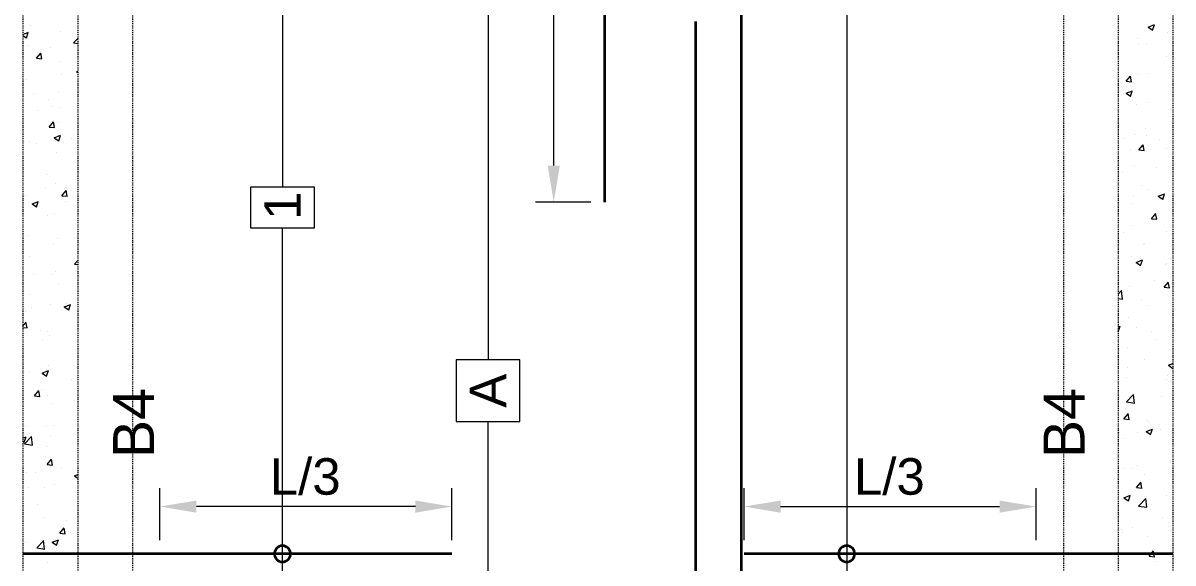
# Model space of a CAD drawing. Extents: x 52891 to 66536, y -48165 to -44533.
# Drawn here: x 65331.4 to 65457.4, y -44887.4 to -44828.3 of the extents above; entities that cross this region are included whole.
import ezdxf

# ---------------------------------------------------------------- set-up
doc = ezdxf.new("R2010")
doc.units = 0
doc.header["$MEASUREMENT"] = 0
doc.linetypes.add('DASHED2', pattern=[9.525, 6.35, -3.175])
doc.linetypes.add('HDR', pattern=[0.36, 0.1, -0.075, 0.11, -0.075])
for name, color, linetype, lineweight in [('beam', 20, 'DASHED2', 13), ('DIM', 8, 'Continuous', 13), ('HA', 250, 'Continuous', 15), ('ROD', 1, 'Continuous', 35), ('TEXT 01', 7, 'Continuous', 13), ('WIN', 4, 'Continuous', 13)]:
    doc.layers.add(name, color=color, linetype=linetype, lineweight=lineweight)
doc.styles.add('1-8', font='arial.ttf')
doc.styles.add('Arial', font='arial.ttf')
doc.styles.add('DEA', font='arial.ttf')

msp = doc.modelspace()

# ---------------------------------------------------------------- linework, layer by layer
at = {"layer": 'beam', "linetype": 'HDR', "lineweight": 20, "ltscale": 0.1}
for p, q in [((65331.37, -44776.67, -0.49), (65331.37, -45003.4, -0.49)), ((65343.37, -44776.67, -0.49), (65343.37, -44999.4, -0.49)), ((65445.37, -44776.67, -0.49), (65445.37, -44999.4, -0.49)), ((65457.37, -44776.67, -0.49), (65457.37, -45003.4, -0.49))]:
    msp.add_line(p, q, dxfattribs=at)
at = {"layer": 'DIM', "color": 253, "linetype": 'Continuous', "lineweight": 9}
for p, q in [((65359.8, -44772.17, -2.44), (65359.8, -44846.26, -2.44)), ((65382.32, -44772.17, -2.44), (65382.32, -44865.19, -2.44)), ((65421.62, -44772.17, -2.44), (65421.62, -44918.14, -2.44)), ((65363.31, -44846.26, -2.44), (65356.29, -44846.26, -2.44)), ((65356.29, -44846.26, -2.44), (65356.29, -44850.73, -2.44)), ((65363.31, -44850.73, -2.44), (65363.31, -44846.26, -2.44)), ((65356.29, -44850.73, -2.44), (65363.31, -44850.73, -2.44)), ((65359.8, -45002.9, -2.44), (65359.8, -44850.73, -2.44)), ((65385.82, -44865.19, -2.44), (65378.82, -44865.19, -2.44)), ((65378.82, -44865.19, -2.44), (65378.82, -44871.94, -2.44)), ((65385.82, -44871.94, -2.44), (65385.82, -44865.19, -2.44)), ((65378.82, -44871.94, -2.44), (65385.82, -44871.94, -2.44)), ((65382.32, -45002.9, -2.44), (65382.32, -44871.94, -2.44))]:
    msp.add_line(p, q, dxfattribs=at)
at = {"layer": 'DIM', "color": 252, "lineweight": 9}
for p, q in [((65389.52, -44843.91, -2.44), (65389.52, -44772.67, -2.44)), ((65393.57, -44847.91, -2.44), (65387.52, -44847.91, -2.44)), ((65346.37, -44884.94, -2.44), (65346.37, -44879.26, -2.44)), ((65378.37, -44884.94, -2.44), (65378.37, -44879.26, -2.44)), ((65410.37, -44884.94, -2.44), (65410.37, -44879.26, -2.44)), ((65442.37, -44884.94, -2.44), (65442.37, -44879.26, -2.44)), ((65374.37, -44881.26, -2.44), (65350.37, -44881.26, -2.44)), ((65414.37, -44881.26, -2.44), (65438.37, -44881.26, -2.44))]:
    msp.add_line(p, q, dxfattribs=at)
at = {"layer": 'DIM', "color": 252}
for points in [[(65388.86, -44843.91, -2.44), (65390.19, -44843.91, -2.44), (65389.52, -44847.91, -2.44)], [(65350.37, -44880.6, -2.44), (65350.37, -44881.93, -2.44), (65346.37, -44881.26, -2.44)], [(65374.37, -44880.6, -2.44), (65374.37, -44881.93, -2.44), (65378.37, -44881.26, -2.44)], [(65414.37, -44880.6, -2.44), (65414.37, -44881.93, -2.44), (65410.37, -44881.26, -2.44)], [(65438.37, -44880.6, -2.44), (65438.37, -44881.93, -2.44), (65442.37, -44881.26, -2.44)]]:
    msp.add_solid(points, dxfattribs=at)
at = {"layer": 'HA', "ltscale": 0.1}
for p, q in [((65331.37, -44829.53, -0.49), (65331.96, -44829.3, -0.49)), ((65331.74, -44829.91, -0.49), (65331.94, -44829.31, -0.49)), ((65332.14, -44828.54, -0.49), (65332.14, -44828.54, -0.49)), ((65335.53, -44829.19, -0.49), (65335.53, -44829.19, -0.49)), ((65454.66, -44828.73, -0.49), (65455.36, -44828.46, -0.49)), ((65454.66, -44828.73, -0.49), (65455.16, -44829.06, -0.49)), ((65455.14, -44829.07, -0.49), (65455.35, -44828.47, -0.49)), ((65456.73, -44829.35, -0.49), (65456.73, -44829.35, -0.49)), ((65331.37, -44829.65, -0.49), (65331.75, -44829.91, -0.49)), ((65331.96, -44830.76, -0.49), (65331.96, -44830.76, -0.49)), ((65336.91, -44830.46, -0.49), (65337.37, -44829.98, -0.49)), ((65336.91, -44830.46, -0.49), (65337.37, -44830.53, -0.49)), ((65453.5, -44829.94, -0.49), (65453.5, -44829.94, -0.49)), ((65453.63, -44830.54, -0.49), (65453.63, -44830.54, -0.49)), ((65454.51, -44830.58, -0.49), (65454.51, -44830.58, -0.49)), ((65332.86, -44832.15, -0.49), (65333.34, -44831.58, -0.49)), ((65333.44, -44832.21, -0.49), (65333.33, -44831.59, -0.49)), ((65334.42, -44830.92, -0.49), (65334.42, -44830.92, -0.49)), ((65456.62, -44831.92, -0.49), (65456.62, -44831.92, -0.49)), ((65332.86, -44832.15, -0.49), (65333.45, -44832.21, -0.49)), ((65335.41, -44832.52, -0.49), (65335.41, -44832.52, -0.49)), ((65457.18, -44833.06, -0.49), (65457.18, -44833.06, -0.49)), ((65331.73, -44834.51, -0.49), (65331.73, -44834.51, -0.49)), ((65335.64, -44833.88, -0.49), (65335.64, -44833.88, -0.49)), ((65337.23, -44833.6, -0.49), (65337.37, -44833.54, -0.49)), ((65337.23, -44833.6, -0.49), (65337.37, -44833.69, -0.49)), ((65452.23, -44834.67, -0.49), (65452.71, -44834.1, -0.49)), ((65452.81, -44834.73, -0.49), (65452.7, -44834.11, -0.49)), ((65453.51, -44833.87, -0.49), (65453.51, -44833.87, -0.49)), ((65454.72, -44833.85, -0.49), (65454.72, -44833.85, -0.49)), ((65452.23, -44834.67, -0.49), (65452.83, -44834.72, -0.49)), ((65452.23, -44835.98, -0.49), (65452.93, -44835.71, -0.49)), ((65452.52, -44835.66, -0.49), (65452.52, -44835.66, -0.49)), ((65452.71, -44836.32, -0.49), (65452.91, -44835.72, -0.49)), ((65332.47, -44836.03, -0.49), (65332.47, -44836.03, -0.49)), ((65334.12, -44836.71, -0.49), (65334.12, -44836.71, -0.49)), ((65335.29, -44835.85, -0.49), (65335.29, -44835.85, -0.49)), ((65452.23, -44835.98, -0.49), (65452.72, -44836.31, -0.49)), ((65454.55, -44837, -0.49), (65454.55, -44837, -0.49)), ((65457.06, -44836.67, -0.49), (65457.06, -44836.67, -0.49)), ((65333.01, -44837.82, -0.49), (65333.01, -44837.82, -0.49)), ((65334.58, -44837.38, -0.49), (65334.58, -44837.38, -0.49)), ((65335.52, -44837.49, -0.49), (65335.52, -44837.49, -0.49)), ((65453.38, -44837.19, -0.49), (65453.38, -44837.19, -0.49)), ((65334.24, -44839.68, -0.49), (65334.73, -44839.1, -0.49)), ((65334.83, -44839.74, -0.49), (65334.71, -44839.11, -0.49)), ((65335.16, -44839.18, -0.49), (65335.16, -44839.18, -0.49)), ((65334.24, -44839.68, -0.49), (65334.84, -44839.73, -0.49)), ((65334.79, -44840.85, -0.49), (65335.49, -44840.58, -0.49)), ((65334.79, -44840.85, -0.49), (65335.29, -44841.18, -0.49)), ((65335.28, -44841.19, -0.49), (65335.48, -44840.59, -0.49)), ((65453.26, -44840.52, -0.49), (65453.26, -44840.52, -0.49)), ((65454.31, -44839.82, -0.49), (65454.31, -44839.82, -0.49)), ((65454.43, -44840.62, -0.49), (65454.43, -44840.62, -0.49)), ((65332.11, -44841.21, -0.49), (65332.11, -44841.21, -0.49)), ((65332.89, -44841.44, -0.49), (65332.89, -44841.44, -0.49)), ((65335.82, -44841.34, -0.49), (65335.82, -44841.34, -0.49)), ((65336.67, -44840.94, -0.49), (65336.67, -44840.94, -0.49)), ((65451.92, -44840.95, -0.49), (65451.92, -44840.95, -0.49)), ((65452.68, -44842.11, -0.49), (65452.68, -44842.11, -0.49)), ((65453.62, -44842.19, -0.49), (65454.1, -44841.62, -0.49)), ((65454.2, -44842.25, -0.49), (65454.09, -44841.63, -0.49)), ((65455.91, -44841, -0.49), (65455.91, -44841, -0.49)), ((65456.7, -44842.01, -0.49), (65456.7, -44842.01, -0.49)), ((65335.04, -44842.51, -0.49), (65335.04, -44842.51, -0.49)), ((65453.62, -44842.19, -0.49), (65454.22, -44842.25, -0.49)), ((65451.8, -44844.56, -0.49), (65451.8, -44844.56, -0.49)), ((65453.14, -44843.85, -0.49), (65453.14, -44843.85, -0.49)), ((65455.58, -44844.06, -0.49), (65455.58, -44844.06, -0.49)), ((65334.04, -44844.88, -0.49), (65334.04, -44844.88, -0.49)), ((65334.92, -44845.84, -0.49), (65334.92, -44845.84, -0.49)), ((65331.7, -44847.17, -0.49), (65331.7, -44847.17, -0.49)), ((65333.87, -44846.45, -0.49), (65333.87, -44846.45, -0.49)), ((65335.63, -44847.2, -0.49), (65336.11, -44846.62, -0.49)), ((65336.22, -44847.26, -0.49), (65336.1, -44846.63, -0.49)), ((65453.92, -44846.08, -0.49), (65453.92, -44846.08, -0.49)), ((65454.69, -44846.51, -0.49), (65454.69, -44846.51, -0.49)), ((65455.76, -44847.25, -0.49), (65456.46, -44846.99, -0.49)), ((65456.25, -44847.6, -0.49), (65456.45, -44847, -0.49)), ((65332.36, -44848.1, -0.49), (65333.06, -44847.83, -0.49)), ((65332.36, -44848.1, -0.49), (65332.86, -44848.43, -0.49)), ((65332.84, -44848.44, -0.49), (65333.05, -44847.84, -0.49)), ((65335.63, -44847.2, -0.49), (65336.23, -44847.25, -0.49)), ((65335.98, -44847.8, -0.49), (65335.98, -44847.8, -0.49)), ((65452.95, -44848.01, -0.49), (65452.95, -44848.01, -0.49)), ((65453.02, -44847.18, -0.49), (65453.02, -44847.18, -0.49)), ((65455.76, -44847.25, -0.49), (65456.26, -44847.59, -0.49)), ((65331.41, -44848.83, -0.49), (65331.41, -44848.83, -0.49)), ((65334.09, -44849.37, -0.49), (65334.09, -44849.37, -0.49)), ((65334.8, -44849.16, -0.49), (65334.8, -44849.16, -0.49)), ((65455.01, -44849.72, -0.49), (65455.49, -44849.14, -0.49)), ((65455.59, -44849.78, -0.49), (65455.47, -44849.15, -0.49)), ((65452.9, -44850.51, -0.49), (65452.9, -44850.51, -0.49)), ((65455.01, -44849.72, -0.49), (65455.6, -44849.77, -0.49)), ((65331.89, -44851.53, -0.49), (65331.89, -44851.53, -0.49)), ((65335.1, -44851.94, -0.49), (65335.1, -44851.94, -0.49)), ((65337.22, -44851.76, -0.49), (65337.22, -44851.76, -0.49)), ((65451.98, -44851.19, -0.49), (65451.98, -44851.19, -0.49)), ((65456.64, -44851.12, -0.49), (65456.64, -44851.12, -0.49)), ((65457.32, -44851.41, -0.49), (65457.32, -44851.41, -0.49)), ((65334.68, -44852.49, -0.49), (65334.68, -44852.49, -0.49)), ((65454.09, -44852.53, -0.49), (65454.09, -44852.53, -0.49)), ((65454.28, -44852.48, -0.49), (65454.28, -44852.48, -0.49)), ((65332.08, -44853.87, -0.49), (65332.08, -44853.87, -0.49)), ((65337.02, -44854.72, -0.49), (65337.37, -44854.3, -0.49)), ((65337.02, -44854.72, -0.49), (65337.37, -44854.75, -0.49)), ((65452.78, -44853.84, -0.49), (65452.78, -44853.84, -0.49)), ((65453.33, -44854.51, -0.49), (65454.03, -44854.24, -0.49)), ((65453.33, -44854.51, -0.49), (65453.83, -44854.84, -0.49)), ((65453.81, -44854.85, -0.49), (65454.02, -44854.25, -0.49)), ((65456.51, -44854.73, -0.49), (65456.51, -44854.73, -0.49)), ((65456.67, -44854.67, -0.49), (65456.67, -44854.67, -0.49)), ((65332.47, -44855.88, -0.49), (65332.47, -44855.88, -0.49)), ((65334.56, -44855.82, -0.49), (65334.56, -44855.82, -0.49)), ((65334.97, -44855.55, -0.49), (65334.97, -44855.55, -0.49)), ((65454.01, -44855.06, -0.49), (65454.01, -44855.06, -0.49)), ((65335.28, -44856.87, -0.49), (65335.28, -44856.87, -0.49)), ((65452.65, -44857.17, -0.49), (65452.65, -44857.17, -0.49)), ((65455.33, -44856.5, -0.49), (65455.33, -44856.5, -0.49)), ((65456.39, -44857.24, -0.49), (65456.88, -44856.66, -0.49)), ((65456.39, -44857.24, -0.49), (65456.99, -44857.29, -0.49)), ((65456.98, -44857.3, -0.49), (65456.86, -44856.67, -0.49)), ((65332.05, -44857.99, -0.49), (65332.05, -44857.99, -0.49)), ((65451.37, -44857.98, -0.49), (65451.74, -44857.6, -0.49)), ((65451.37, -44858.47, -0.49), (65451.85, -44858.55, -0.49)), ((65451.84, -44858.55, -0.49), (65451.72, -44857.6, -0.49)), ((65332.34, -44859.5, -0.49), (65332.34, -44859.5, -0.49)), ((65334.43, -44859.15, -0.49), (65334.43, -44859.15, -0.49)), ((65335.9, -44859.38, -0.49), (65336.6, -44859.11, -0.49)), ((65335.9, -44859.38, -0.49), (65336.39, -44859.71, -0.49)), ((65336.13, -44859, -0.49), (65336.13, -44859, -0.49)), ((65336.38, -44859.72, -0.49), (65336.58, -44859.12, -0.49)), ((65451.38, -44859.01, -0.49), (65451.38, -44859.01, -0.49)), ((65453.88, -44858.68, -0.49), (65453.88, -44858.68, -0.49)), ((65454.66, -44859.18, -0.49), (65454.66, -44859.18, -0.49)), ((65331.37, -44861.45, -0.49), (65331.72, -44861.04, -0.49)), ((65331.67, -44859.84, -0.49), (65331.67, -44859.84, -0.49)), ((65452.53, -44860.5, -0.49), (65452.53, -44860.5, -0.49)), ((65331.37, -44861.63, -0.49), (65331.83, -44861.67, -0.49)), ((65331.82, -44861.67, -0.49), (65331.7, -44861.05, -0.49)), ((65333.29, -44861.95, -0.49), (65333.29, -44861.95, -0.49)), ((65334.06, -44862.03, -0.49), (65334.06, -44862.03, -0.49)), ((65451.37, -44861.58, -0.49), (65451.6, -44861.49, -0.49)), ((65451.37, -44862.08, -0.49), (65451.39, -44862.09, -0.49)), ((65451.38, -44862.1, -0.49), (65451.58, -44861.5, -0.49)), ((65453.38, -44861.61, -0.49), (65453.38, -44861.61, -0.49)), ((65455.04, -44862.12, -0.49), (65455.04, -44862.12, -0.49)), ((65333.5, -44862.94, -0.49), (65333.5, -44862.94, -0.49)), ((65334.31, -44862.48, -0.49), (65334.31, -44862.48, -0.49)), ((65455.49, -44862.95, -0.49), (65455.49, -44862.95, -0.49)), ((65452.41, -44863.83, -0.49), (65452.41, -44863.83, -0.49)), ((65334.19, -44865.81, -0.49), (65334.19, -44865.81, -0.49)), ((65337.18, -44866.05, -0.49), (65337.18, -44866.05, -0.49)), ((65452.4, -44866.07, -0.49), (65452.4, -44866.07, -0.49)), ((65454.25, -44865.14, -0.49), (65454.25, -44865.14, -0.49)), ((65456.87, -44865.78, -0.49), (65457.37, -44865.59, -0.49)), ((65456.87, -44865.78, -0.49), (65457.36, -44866.12, -0.49)), ((65457.35, -44866.13, -0.49), (65457.37, -44866.06, -0.49)), ((65332.05, -44866.53, -0.49), (65332.05, -44866.53, -0.49)), ((65333.46, -44866.63, -0.49), (65334.16, -44866.36, -0.49)), ((65333.46, -44866.63, -0.49), (65333.96, -44866.96, -0.49)), ((65333.95, -44866.97, -0.49), (65334.15, -44866.37, -0.49)), ((65336.68, -44867.29, -0.49), (65336.68, -44867.29, -0.49)), ((65451.39, -44866.69, -0.49), (65451.39, -44866.69, -0.49)), ((65452.29, -44867.15, -0.49), (65452.29, -44867.15, -0.49)), ((65456.64, -44867.34, -0.49), (65456.64, -44867.34, -0.49)), ((65456.73, -44866.92, -0.49), (65456.73, -44866.92, -0.49)), ((65332.62, -44869.14, -0.49), (65333.1, -44868.56, -0.49)), ((65333.21, -44869.2, -0.49), (65333.09, -44868.57, -0.49)), ((65333.45, -44868.41, -0.49), (65333.45, -44868.41, -0.49)), ((65332.62, -44869.14, -0.49), (65333.22, -44869.19, -0.49)), ((65334.07, -44869.14, -0.49), (65334.07, -44869.14, -0.49)), ((65337.05, -44869.67, -0.49), (65337.05, -44869.67, -0.49)), ((65452.29, -44869.8, -0.49), (65453.06, -44868.99, -0.49)), ((65452.29, -44869.8, -0.49), (65453.18, -44869.94, -0.49)), ((65453.16, -44869.95, -0.49), (65453.05, -44869, -0.49)), ((65456.09, -44869.18, -0.49), (65456.09, -44869.18, -0.49)), ((65457.36, -44869.73, -0.49), (65457.36, -44869.73, -0.49)), ((65334.55, -44870, -0.49), (65334.55, -44870, -0.49)), ((65452, -44871.65, -0.49), (65452.48, -44871.08, -0.49)), ((65452.17, -44870.48, -0.49), (65452.17, -44870.48, -0.49)), ((65452.58, -44871.72, -0.49), (65452.46, -44871.09, -0.49)), ((65334.69, -44872.37, -0.49), (65334.69, -44872.37, -0.49)), ((65452, -44871.65, -0.49), (65452.59, -44871.71, -0.49)), ((65454.63, -44871.84, -0.49), (65454.63, -44871.84, -0.49)), ((65454.78, -44872.03, -0.49), (65454.78, -44872.03, -0.49)), ((65331.37, -44873.75, -0.49), (65331.73, -44873.61, -0.49)), ((65331.51, -44874.22, -0.49), (65331.72, -44873.62, -0.49)), ((65331.54, -44874.39, -0.49), (65332.32, -44873.58, -0.49)), ((65331.64, -44872.5, -0.49), (65331.64, -44872.5, -0.49)), ((65332.42, -44874.53, -0.49), (65332.31, -44873.58, -0.49)), ((65333.95, -44872.47, -0.49), (65333.95, -44872.47, -0.49)), ((65334.42, -44873.61, -0.49), (65334.42, -44873.61, -0.49)), ((65451.55, -44873.14, -0.49), (65451.55, -44873.14, -0.49)), ((65453.46, -44873.12, -0.49), (65453.46, -44873.12, -0.49)), ((65454.43, -44873.04, -0.49), (65455.13, -44872.77, -0.49)), ((65454.43, -44873.04, -0.49), (65454.93, -44873.37, -0.49)), ((65454.92, -44873.38, -0.49), (65455.12, -44872.78, -0.49)), ((65455.96, -44872.79, -0.49), (65455.96, -44872.79, -0.49)), ((65456.89, -44873.37, -0.49), (65456.89, -44873.37, -0.49)), ((65457.24, -44873.06, -0.49), (65457.24, -44873.06, -0.49)), ((65331.37, -44874.11, -0.49), (65331.53, -44874.22, -0.49)), ((65331.54, -44874.39, -0.49), (65332.43, -44874.53, -0.49)), ((65331.92, -44873.94, -0.49), (65331.92, -44873.94, -0.49)), ((65334.04, -44874.7, -0.49), (65334.04, -44874.7, -0.49)), ((65452.05, -44873.81, -0.49), (65452.05, -44873.81, -0.49)), ((65333.83, -44875.8, -0.49), (65333.83, -44875.8, -0.49)), ((65334.01, -44876.66, -0.49), (65334.49, -44876.08, -0.49)), ((65334.59, -44876.72, -0.49), (65334.48, -44876.09, -0.49)), ((65334.01, -44876.66, -0.49), (65334.61, -44876.71, -0.49)), ((65335.58, -44877.06, -0.49), (65335.58, -44877.06, -0.49)), ((65451.92, -44877.14, -0.49), (65451.92, -44877.14, -0.49)), ((65452.79, -44877.11, -0.49), (65452.79, -44877.11, -0.49)), ((65453.33, -44876.74, -0.49), (65453.33, -44876.74, -0.49)), ((65457.12, -44876.24, -0.49), (65457.12, -44876.24, -0.49)), ((65457.12, -44876.39, -0.49), (65457.12, -44876.39, -0.49)), ((65331.79, -44877.56, -0.49), (65331.79, -44877.56, -0.49)), ((65332.74, -44877.48, -0.49), (65332.74, -44877.48, -0.49)), ((65337, -44877.91, -0.49), (65337.37, -44877.76, -0.49)), ((65337, -44877.91, -0.49), (65337.37, -44878.16, -0.49)), ((65453.38, -44879.18, -0.49), (65453.87, -44878.6, -0.49)), ((65453.97, -44879.24, -0.49), (65453.85, -44878.61, -0.49)), ((65454.22, -44877.8, -0.49), (65454.22, -44877.8, -0.49)), ((65332.02, -44879.2, -0.49), (65332.02, -44879.2, -0.49)), ((65333.7, -44879.12, -0.49), (65333.7, -44879.12, -0.49)), ((65334.85, -44878.83, -0.49), (65334.85, -44878.83, -0.49)), ((65453.38, -44879.18, -0.49), (65453.98, -44879.23, -0.49)), ((65457, -44879.72, -0.49), (65457, -44879.72, -0.49)), ((65332.95, -44881, -0.49), (65332.95, -44881, -0.49)), ((65451.8, -44880.47, -0.49), (65451.8, -44880.47, -0.49)), ((65452, -44880.29, -0.49), (65452.7, -44880.02, -0.49)), ((65452, -44880.29, -0.49), (65452.5, -44880.62, -0.49)), ((65452.48, -44880.63, -0.49), (65452.69, -44880.03, -0.49)), ((65453.61, -44881.2, -0.49), (65454.39, -44880.39, -0.49)), ((65454.49, -44881.34, -0.49), (65454.38, -44880.39, -0.49)), ((65454.49, -44880.18, -0.49), (65454.49, -44880.18, -0.49)), ((65456.61, -44880, -0.49), (65456.61, -44880, -0.49)), ((65333.58, -44882.45, -0.49), (65333.58, -44882.45, -0.49)), ((65453.61, -44881.2, -0.49), (65454.5, -44881.34, -0.49)), ((65456.18, -44882.44, -0.49), (65456.18, -44882.44, -0.49)), ((65335.4, -44884.18, -0.49), (65335.88, -44883.6, -0.49)), ((65335.98, -44884.24, -0.49), (65335.87, -44883.61, -0.49)), ((65336.09, -44882.79, -0.49), (65336.09, -44882.79, -0.49)), ((65452.95, -44883.56, -0.49), (65452.95, -44883.56, -0.49)), ((65456.88, -44883.05, -0.49), (65456.88, -44883.05, -0.49)), ((65332.87, -44885.79, -0.49), (65333.65, -44884.97, -0.49)), ((65333.74, -44885.93, -0.49), (65333.63, -44884.98, -0.49)), ((65334.57, -44885.16, -0.49), (65335.27, -44884.89, -0.49)), ((65335.05, -44885.5, -0.49), (65335.25, -44884.9, -0.49)), ((65335.4, -44884.18, -0.49), (65335.99, -44884.23, -0.49)), ((65336.63, -44884.12, -0.49), (65336.63, -44884.12, -0.49)), ((65451.68, -44883.8, -0.49), (65451.68, -44883.8, -0.49)), ((65451.86, -44884.13, -0.49), (65451.86, -44884.13, -0.49)), ((65454.6, -44884.5, -0.49), (65454.6, -44884.5, -0.49)), ((65331.61, -44885.16, -0.49), (65331.61, -44885.16, -0.49)), ((65332.87, -44885.79, -0.49), (65333.76, -44885.92, -0.49)), ((65333.46, -44885.78, -0.49), (65333.46, -44885.78, -0.49)), ((65334.57, -44885.16, -0.49), (65335.06, -44885.49, -0.49)), ((65454.77, -44886.7, -0.49), (65455.25, -44886.12, -0.49)), ((65455.35, -44886.76, -0.49), (65455.24, -44886.13, -0.49)), ((65334.01, -44887.36, -0.49), (65334.01, -44887.36, -0.49)), ((65451.56, -44887.13, -0.49), (65451.56, -44887.13, -0.49)), ((65454.77, -44886.7, -0.49), (65455.37, -44886.75, -0.49)), ((65455.54, -44887.24, -0.49), (65455.54, -44887.24, -0.49)), ((65456.75, -44886.38, -0.49), (65456.75, -44886.38, -0.49))]:
    msp.add_line(p, q, dxfattribs=at)
at = {"layer": 'ROD', "ltscale": 2}
for p, q in [((65395.07, -44756.67, -1.84), (65395.07, -44847.91, -0.49)), ((65410.07, -44756.67, -2.44), (65410.07, -45018.4, -2.44)), ((65405.07, -44828.1, -0.49), (65405.07, -44946.97, -0.49)), ((65378.37, -44886.44, -0.98), (65331.37, -44886.44, -1.66)), ((65457.37, -44886.44, -1.33), (65410.37, -44886.44, -0.49))]:
    msp.add_line(p, q, dxfattribs=at)
at = {"layer": 'ROD', "color": 4, "ltscale": 0.5}
for centre, start, end in [((65359.8, -44886.44, -2.44), 90, 270), ((65359.8, -44886.44, -2.44), 270, 90), ((65421.62, -44886.44, -2.44), 90, 270), ((65421.62, -44886.44, -2.44), 270, 90)]:
    msp.add_arc(centre, 0.887, start, end, dxfattribs=at)
at = {"layer": 'WIN', "linetype": 'HDR', "lineweight": 20, "ltscale": 0.1}
for p, q in [((65337.37, -44776.67, -0.49), (65337.37, -44998.4, -0.49)), ((65451.37, -44776.67, -0.49), (65451.37, -44998.4, -0.49))]:
    msp.add_line(p, q, dxfattribs=at)

# ---------------------------------------------------------------- texts
at = {"layer": 'DIM', "color": 32, "style": 'DEA'}
for s, p in [('1', (65361.8, -44849.84, -2.44)), ('A', (65384.32, -44870.43, -2.44))]:
    msp.add_text(s, height=4, rotation=90, dxfattribs=at).set_placement(p)
at = {"layer": 'DIM', "style": 'Arial'}
for p in [(65358.41, -44879.96, -2.44), (65422.41, -44879.96, -2.44)]:
    msp.add_text('L/3', height=4, dxfattribs=at).set_placement(p)
at = {"layer": 'TEXT 01', "color": 90, "style": '1-8'}
for p in [(65345.74, -44875.96, -0.49), (65447.69, -44875.96, -0.49)]:
    msp.add_text('B4', height=4.5, rotation=90, dxfattribs=at).set_placement(p)

doc.saveas('drawing.dxf')
